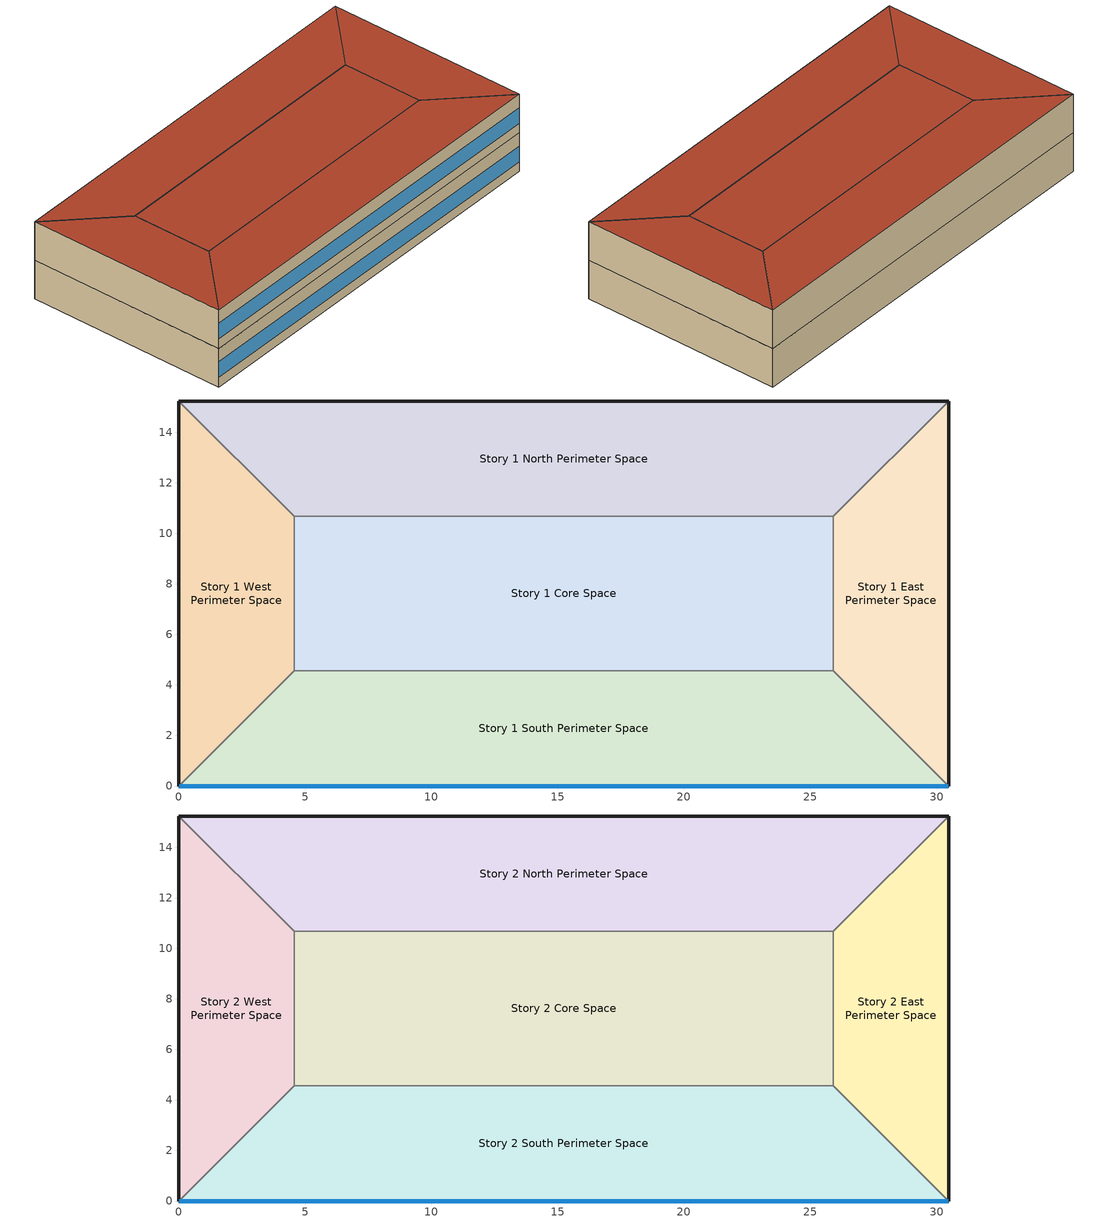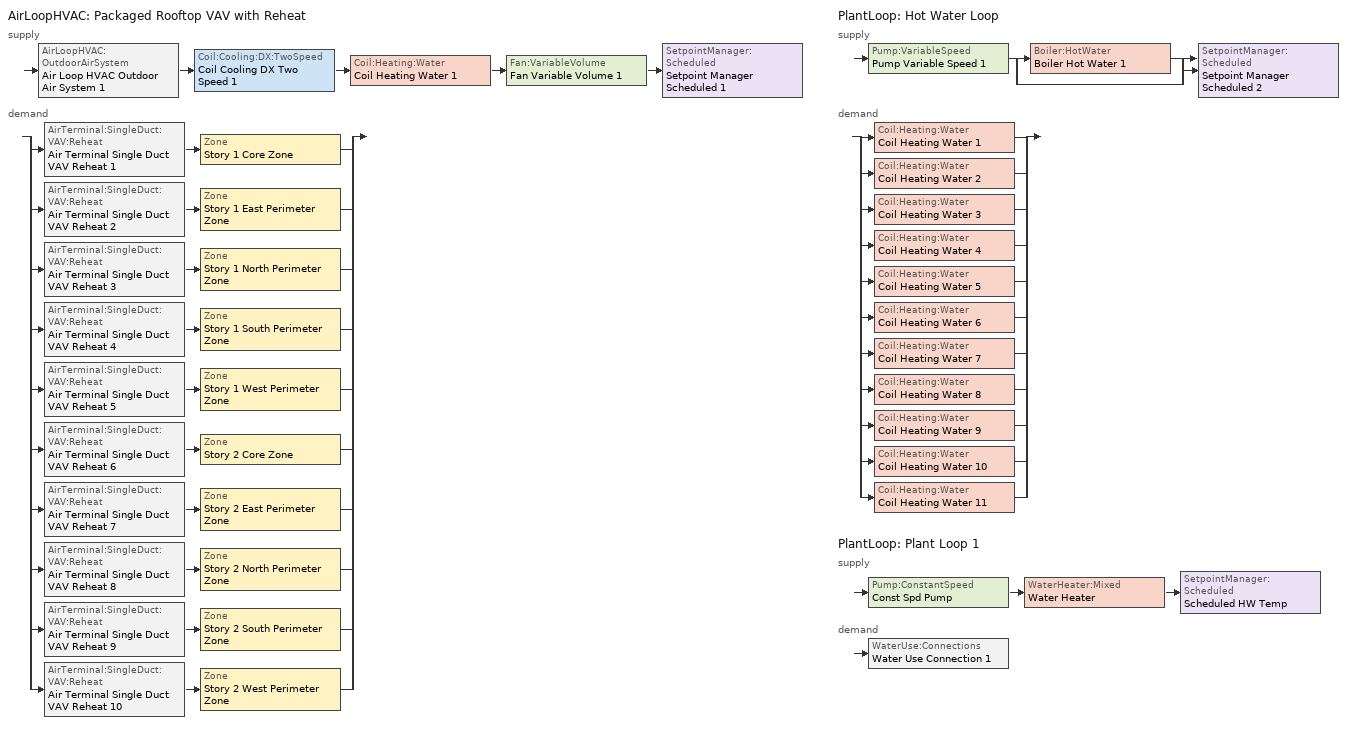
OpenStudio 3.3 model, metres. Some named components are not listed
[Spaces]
Story 1 West Perimeter Space
 floor ground: 0,0 0,15.24 4.57,10.67 4.57,4.57 z0
 wall outside: 0,15.24 0,0 z0:3.05
 wall to Story 1 North Perimeter Space: 4.57,10.67 0,15.24 z0:3.05
 wall to Story 1 Core Space: 4.57,4.57 4.57,10.67 z0:3.05
 wall to Story 1 South Perimeter Space: 0,0 4.57,4.57 z0:3.05
Story 1 North Perimeter Space
 floor ground: 0,15.24 30.48,15.24 25.91,10.67 4.57,10.67 z0
 wall outside: 30.48,15.24 0,15.24 z0:3.05
 wall to Story 1 East Perimeter Space: 25.91,10.67 30.48,15.24 z0:3.05
 wall to Story 1 Core Space: 4.57,10.67 25.91,10.67 z0:3.05
Story 1 East Perimeter Space
 floor ground: 30.48,15.24 30.48,0 25.91,4.57 25.91,10.67 z0
 wall outside: 30.48,0 30.48,15.24 z0:3.05
 wall to Story 1 South Perimeter Space: 25.91,4.57 30.48,0 z0:3.05
 wall to Story 1 Core Space: 25.91,10.67 25.91,4.57 z0:3.05
Story 1 South Perimeter Space
 floor ground: 30.48,0 0,0 4.57,4.57 25.91,4.57 z0
 wall outside: 0,0 30.48,0 z0:3.05
 wall to Story 1 Core Space: 25.91,4.57 4.57,4.57 z0:3.05
 window: 0.03,0 30.45,0 z0.76:1.98
Story 1 Core Space
 floor ground: 4.57,4.57 4.57,10.67 25.91,10.67 25.91,4.57 z0
Story 2 West Perimeter Space
 floor to Story 1 West Perimeter Space: 0,0 0,15.24 4.57,10.67 4.57,4.57 z3.05
 wall outside: 0,15.24 0,0 z3.05:6.1
 wall to Story 2 North Perimeter Space: 4.57,10.67 0,15.24 z3.05:6.1
 wall to Story 2 Core Space: 4.57,4.57 4.57,10.67 z3.05:6.1
 wall to Story 2 South Perimeter Space: 0,0 4.57,4.57 z3.05:6.1
 roof outside: 4.57,4.57 4.57,10.67 0,15.24 0,0 z6.1
Story 2 North Perimeter Space
 floor to Story 1 North Perimeter Space: 0,15.24 30.48,15.24 25.91,10.67 4.57,10.67 z3.05
 wall outside: 30.48,15.24 0,15.24 z3.05:6.1
 wall to Story 2 East Perimeter Space: 25.91,10.67 30.48,15.24 z3.05:6.1
 wall to Story 2 Core Space: 4.57,10.67 25.91,10.67 z3.05:6.1
 roof outside: 4.57,10.67 25.91,10.67 30.48,15.24 0,15.24 z6.1
Story 2 East Perimeter Space
 floor to Story 1 East Perimeter Space: 30.48,15.24 30.48,0 25.91,4.57 25.91,10.67 z3.05
 wall outside: 30.48,0 30.48,15.24 z3.05:6.1
 wall to Story 2 South Perimeter Space: 25.91,4.57 30.48,0 z3.05:6.1
 wall to Story 2 Core Space: 25.91,10.67 25.91,4.57 z3.05:6.1
 roof outside: 25.91,10.67 25.91,4.57 30.48,0 30.48,15.24 z6.1
Story 2 South Perimeter Space
 floor to Story 1 South Perimeter Space: 30.48,0 0,0 4.57,4.57 25.91,4.57 z3.05
 wall outside: 0,0 30.48,0 z3.05:6.1
 wall to Story 2 Core Space: 25.91,4.57 4.57,4.57 z3.05:6.1
 window: 0.03,0 30.45,0 z3.81:5.03
 roof outside: 25.91,4.57 4.57,4.57 0,0 30.48,0 z6.1
Story 2 Core Space
 floor to Story 1 Core Space: 4.57,4.57 4.57,10.67 25.91,10.67 25.91,4.57 z3.05
 roof outside: 25.91,4.57 25.91,10.67 4.57,10.67 4.57,4.57 z6.1
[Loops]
AirLoopHVAC 'Packaged Rooftop VAV with Reheat'
 supply: AirLoopHVAC:OutdoorAirSystem 'Air Loop HVAC Outdoor Air System 1' > Coil:Cooling:DX:TwoSpeed 'Coil Cooling DX Two Speed 1' > Coil:Heating:Water 'Coil Heating Water 1' > Fan:VariableVolume 'Fan Variable Volume 1' > SetpointManager:Scheduled 'Setpoint Manager Scheduled 1'
 demand: split
  | AirTerminal:SingleDuct:VAV:Reheat 'Air Terminal Single Duct VAV Reheat 1' > Zone 'Story 1 Core Zone'
  | AirTerminal:SingleDuct:VAV:Reheat 'Air Terminal Single Duct VAV Reheat 2' > Zone 'Story 1 East Perimeter Zone'
  | AirTerminal:SingleDuct:VAV:Reheat 'Air Terminal Single Duct VAV Reheat 3' > Zone 'Story 1 North Perimeter Zone'
  | AirTerminal:SingleDuct:VAV:Reheat 'Air Terminal Single Duct VAV Reheat 4' > Zone 'Story 1 South Perimeter Zone'
  | AirTerminal:SingleDuct:VAV:Reheat 'Air Terminal Single Duct VAV Reheat 5' > Zone 'Story 1 West Perimeter Zone'
  | AirTerminal:SingleDuct:VAV:Reheat 'Air Terminal Single Duct VAV Reheat 6' > Zone 'Story 2 Core Zone'
  | AirTerminal:SingleDuct:VAV:Reheat 'Air Terminal Single Duct VAV Reheat 7' > Zone 'Story 2 East Perimeter Zone'
  | AirTerminal:SingleDuct:VAV:Reheat 'Air Terminal Single Duct VAV Reheat 8' > Zone 'Story 2 North Perimeter Zone'
  | AirTerminal:SingleDuct:VAV:Reheat 'Air Terminal Single Duct VAV Reheat 9' > Zone 'Story 2 South Perimeter Zone'
  | AirTerminal:SingleDuct:VAV:Reheat 'Air Terminal Single Duct VAV Reheat 10' > Zone 'Story 2 West Perimeter Zone'
PlantLoop 'Hot Water Loop'
 supply: Pump:VariableSpeed 'Pump Variable Speed 1' > split
  | Boiler:HotWater 'Boiler Hot Water 1'
  | bypass
  join > SetpointManager:Scheduled 'Setpoint Manager Scheduled 2'
 demand: split
  | Coil:Heating:Water 'Coil Heating Water 1'
  | Coil:Heating:Water 'Coil Heating Water 2'
  | Coil:Heating:Water 'Coil Heating Water 3'
  | Coil:Heating:Water 'Coil Heating Water 4'
  | Coil:Heating:Water 'Coil Heating Water 5'
  | Coil:Heating:Water 'Coil Heating Water 6'
  | Coil:Heating:Water 'Coil Heating Water 7'
  | Coil:Heating:Water 'Coil Heating Water 8'
  | Coil:Heating:Water 'Coil Heating Water 9'
  | Coil:Heating:Water 'Coil Heating Water 10'
  | Coil:Heating:Water 'Coil Heating Water 11'
PlantLoop 'Plant Loop 1'
 supply: Pump:ConstantSpeed 'Const Spd Pump' > WaterHeater:Mixed 'Water Heater' > SetpointManager:Scheduled 'Scheduled HW Temp'
 demand: WaterUse:Connections 'Water Use Connection 1'
[Site]
Austin Mueller Municipal Ap  U: Latitude {deg}=30.29; Longitude {deg}=-97.74; Time Zone {hr}=-6; Elevation {m}=213
[ClimateZones]
Climate Zone Institution Name 1=ASHRAE; Climate Zone Document Name 1=ANSI/ASHRAE Standard 169; Climate Zone Document Year 1=2006; Climate Zone Value 1=2A; Climate Zone Institution Name 2=CEC; Climate Zone Document Name 2=California Climate Zone Descriptions; Climate Zone Document Year 2=1995
[Building]
Building 1: Space Type=90.1-2010 - MidriseApartment - Apartment; Default Construction Set=90.1-2010 - CZ2 - MidriseApartment; Standards Building Type=MidriseApartment
[SizingPeriod:DesignDay] Barometric Pressure {Pa}=98792; Sky Clearness=0; Rain Indicator=No; Snow Indicator=No; Day of Month=21; Daylight Saving Time Indicator=No; Dry-Bulb Temperature Range Modifier Type=DefaultMultipliers
Name | Maximum Dry-Bulb Temperature {C} | Daily Dry-Bulb Temperature Range {deltaC} | Wind Speed {m/s} | Wind Direction {deg} | Month | Day Type | Humidity Condition Type | Wetbulb or DewPoint at Maximum Dry-Bulb {C} | Solar Model Indicator | ASHRAE Clear Sky Optical Depth for Beam Irradiance | ASHRAE Clear Sky Optical Depth for Diffuse Irradiance | Enthalpy at Maximum Dry-Bulb {J/kg}
Austin Mueller Municipal Ap Ann Clg .4% Condns DB=>MWB | 37.6 | 12.5 | 3.7 | 190 | 8 | SummerDesignDay | Wetbulb | 23.9 | ASHRAETau | 0.457 | 2.114
Austin Mueller Municipal Ap Ann Clg .4% Condns Enth=>MDB | 32 | 12.5 | 3.7 | 190 | 8 | SummerDesignDay | Enthalpy |  | ASHRAETau | 0.457 | 2.114 | 81800
Austin Mueller Municipal Ap Ann Htg Wind 99.6% Condns WS=>MCDB | 8.3 | 0 | 11.5 | 10 | 1 | WinterDesignDay | Wetbulb | 8.3 | ASHRAEClearSky
Austin Mueller Municipal Ap Ann Hum_n 99.6% Condns DP=>MCDB | 1.3 | 0 | 3.2 | 10 | 1 | WinterDesignDay | Dewpoint | -11.9 | ASHRAEClearSky
Austin Mueller Municipal Ap Ann Clg .4% Condns WB=>MDB | 32.1 | 12.5 | 3.7 | 190 | 8 | SummerDesignDay | Wetbulb | 26.2 | ASHRAETau | 0.457 | 2.114
Austin Mueller Municipal Ap Ann Clg .4% Condns DP=>MDB | 27.6 | 12.5 | 3.7 | 190 | 8 | SummerDesignDay | Dewpoint | 24.9 | ASHRAETau | 0.457 | 2.114
Austin Mueller Municipal Ap Ann Htg 99.6% Condns DB | -3.8 | 0 | 3.2 | 10 | 1 | WinterDesignDay | Wetbulb | -3.8 | ASHRAEClearSky
[DefaultConstructionSet]
90.1-2010 - CZ2 - MidriseApartment: Default Exterior Surface Constructions=Default Surface Constructions 1; Default Interior Surface Constructions=Default Surface Constructions 2; Default Ground Contact Surface Constructions=Default Surface Constructions 3; Default Exterior SubSurface Constructions=Default Sub Surface Constructions 1; Default Interior SubSurface Constructions=Default Sub Surface Constructions 2; Interior Partition Construction=Interior Partition
[DefaultSurfaceConstructions]
Name | Floor Construction | Wall Construction | Roof Ceiling Construction
Default Surface Constructions 1 | ExtSlabCarpet 4in ClimateZone 1-8 | ASHRAE 90.1-2010 ExtWall SteelFrame ClimateZone alt-res 2-6 | ASHRAE 90.1-2010 ExtRoof IEAD ClimateZone 2-8
Default Surface Constructions 2 | Interior Floor | Interior Wall | Interior Ceiling
Default Surface Constructions 3 | ExtSlabCarpet 4in ClimateZone 1-8 | ExtSlabCarpet 4in ClimateZone 1-8 | ExtSlabCarpet 4in ClimateZone 1-8
[Construction]
ExtSlabCarpet 4in ClimateZone 1-8: MAT-CC05 4 HW CONCRETE, CP02 CARPET PAD
ASHRAE 90.1-2010 ExtWall SteelFrame ClimateZone alt-res 2-6: Wood Siding, Steel Frame Wall Insulation R-13.81 IP, 1/2IN Gypsum
ASHRAE 90.1-2010 ExtRoof IEAD ClimateZone 2-8: Roof Membrane, IEAD Roof Insulation R-19.72 IP, Metal Decking
Interior Floor: F16 Acoustic tile, F05 Ceiling air space resistance, M11 100mm lightweight concrete
Interior Wall: G01a 19mm gypsum board, F04 Wall air space resistance, G01a 19mm gypsum board
Interior Ceiling: M11 100mm lightweight concrete, F05 Ceiling air space resistance, F16 Acoustic tile
ASHRAE 90.1-2010 ExtWindow Metal ClimateZone 2: Fixed Window 4.26/0.25/0.16
Exterior Door: F08 Metal surface, I01 25mm insulation board
Interior Window: Clear 3mm
Interior Door; Interior Partition: G05 25mm wood
[Material] Thermal Absorptance=0.9
Name | Roughness | Thickness {m} | Conductivity {W/m-K} | Density {kg/m3} | Specific Heat {J/kg-K} | Solar Absorptance | Visible Absorptance
MAT-CC05 4 HW CONCRETE | Rough | 0.1016 | 1.311 | 2240 | 836.8 | 0.85 | 0.85
Wood Siding | MediumSmooth | 0.01 | 0.11 | 544.62 | 1210 | 0.78 | 0.78
Steel Frame Wall Insulation R-13.81 IP | MediumRough | 0.119155 | 0.049 | 265 | 836.8 | 0.7 | 0.7
1/2IN Gypsum | Smooth | 0.0127 | 0.16 | 784.9 | 830 | 0.4 | 0.4
Roof Membrane | VeryRough | 0.0095 | 0.16 | 1121.29 | 1460 | 0.7 | 0.7
IEAD Roof Insulation R-19.72 IP | MediumRough | 0.170137 | 0.049 | 265 | 836.8 | 0.7 | 0.7
Metal Decking | MediumSmooth | 0.0015 | 45.006 | 7680 | 418.4 | 0.6 | 0.6
F16 Acoustic tile | MediumSmooth | 0.0191 | 0.06 | 368 | 590 | 0.3 | 0.3
M11 100mm lightweight concrete | MediumRough | 0.1016 | 0.53 | 1280 | 840 | 0.5 | 0.5
G01a 19mm gypsum board | MediumSmooth | 0.019 | 0.16 | 800 | 1090 | 0.4 | 0.4
F08 Metal surface | Smooth | 0.0008 | 45.28 | 7824 | 500 | 0.7 | 0.7
I01 25mm insulation board | MediumRough | 0.0254 | 0.03 | 43 | 1210 | 0.6 | 0.6
G05 25mm wood | MediumSmooth | 0.0254 | 0.15 | 608 | 1630 | 0.5 | 0.5
[Material:NoMass]
CP02 CARPET PAD: Roughness=Smooth; Thermal Resistance {m2-K/W}=0.1; Thermal Absorptance=0.9; Solar Absorptance=0.8; Visible Absorptance=0.8
[Material:AirGap]
Name | Thermal Resistance {m2-K/W}
F05 Ceiling air space resistance | 0.18
F04 Wall air space resistance | 0.15
[DefaultSubSurfaceConstructions]
Name | Fixed Window Construction | Operable Window Construction | Door Construction | Tubular Daylight Dome Construction | Tubular Daylight Diffuser Construction
Default Sub Surface Constructions 1 | ASHRAE 90.1-2010 ExtWindow Metal ClimateZone 2 | ASHRAE 90.1-2010 ExtWindow Metal ClimateZone 2 | Exterior Door | Interior Window | Interior Window
Default Sub Surface Constructions 2 | Interior Window | Interior Window | Interior Door
[WindowMaterial:SimpleGlazingSystem]
Fixed Window 4.26/0.25/0.16: U-Factor {W/m2-K}=4.2587; Solar Heat Gain Coefficient=0.25; Visible Transmittance=0.16
[WindowMaterial:Glazing]
Clear 3mm: Optical Data Type=SpectralAverage; Thickness {m}=0.003; Solar Transmittance at Normal Incidence=0.837; Front Side Solar Reflectance at Normal Incidence=0.075; Back Side Solar Reflectance at Normal Incidence=0; Visible Transmittance at Normal Incidence=0.898; Front Side Visible Reflectance at Normal Incidence=0.081; Back Side Visible Reflectance at Normal Incidence=0; Infrared Transmittance at Normal Incidence=0; Front Side Infrared Hemispherical Emissivity=0.84; Back Side Infrared Hemispherical Emissivity=0.84; Conductivity {W/m-K}=0.9; Dirt Correction Factor for Solar and Visible Transmittance=1; Solar Diffusing=No
[BuildingStory] Nominal Floor to Floor Height {m}=3.048
Name | Nominal Z Coordinate {m}
Story 1 | 0
Story 2 | 3.048
[Space]
Name | Building Story | Thermal Zone | Space Type
Story 1 West Perimeter Space | Story 1 | Story 1 West Perimeter Zone
Story 1 North Perimeter Space | Story 1 | Story 1 North Perimeter Zone
Story 1 East Perimeter Space | Story 1 | Story 1 East Perimeter Zone
Story 1 South Perimeter Space | Story 1 | Story 1 South Perimeter Zone
Story 1 Core Space | Story 1 | Story 1 Core Zone
Story 2 West Perimeter Space | Story 2 | Story 2 West Perimeter Zone | apt not standards
Story 2 North Perimeter Space | Story 2 | Story 2 North Perimeter Zone
Story 2 East Perimeter Space | Story 2 | Story 2 East Perimeter Zone
Story 2 South Perimeter Space | Story 2 | Story 2 South Perimeter Zone
Story 2 Core Space | Story 2 | Story 2 Core Zone
[ThermalZone] Use Ideal Air Loads=No
Name | Thermostat
Story 1 South Perimeter Zone | Thermostat Setpoint Dual Setpoint 1
Story 2 East Perimeter Zone | Thermostat Setpoint Dual Setpoint 8
Story 1 Core Zone | Thermostat Setpoint Dual Setpoint 2
Story 2 South Perimeter Zone | Thermostat Setpoint Dual Setpoint 10
Story 1 North Perimeter Zone | Thermostat Setpoint Dual Setpoint 6
Story 1 East Perimeter Zone | Thermostat Setpoint Dual Setpoint 4
Story 1 West Perimeter Zone | Thermostat Setpoint Dual Setpoint 7
Story 2 North Perimeter Zone | Thermostat Setpoint Dual Setpoint 3
Story 2 West Perimeter Zone | Thermostat Setpoint Dual Setpoint 5
Story 2 Core Zone | Thermostat Setpoint Dual Setpoint 9
[Sizing:Zone] Zone Cooling Design Supply Air Temperature Input Method=SupplyAirTemperature; Zone Cooling Design Supply Air Temperature {C}=14; Zone Cooling Design Supply Air Temperature Difference {deltaC}=11.11; Zone Heating Design Supply Air Temperature Input Method=SupplyAirTemperature; Zone Heating Design Supply Air Temperature {C}=40; Zone Heating Design Supply Air Temperature Difference {deltaC}=11.11; Zone Cooling Design Supply Air Humidity Ratio {kg-H2O/kg-air}=0.0085; Zone Heating Design Supply Air Humidity Ratio {kg-H2O/kg-air}=0.008; Cooling Design Air Flow Method=DesignDay; Heating Design Air Flow Method=DesignDay; Account for Dedicated Outdoor Air System=No; Dedicated Outdoor Air System Control Strategy=NeutralSupplyAir; Dedicated Outdoor Air Low Setpoint Temperature for Design {C}=autosize; Dedicated Outdoor Air High Setpoint Temperature for Design {C}=autosize
Story 1 South Perimeter Zone; Story 2 East Perimeter Zone; Story 1 Core Zone; Story 2 South Perimeter Zone; Story 1 North Perimeter Zone; Story 1 East Perimeter Zone; Story 1 West Perimeter Zone; Story 2 North Perimeter Zone; Story 2 West Perimeter Zone; Story 2 Core Zone
[Zone equipment]
Story 1 South Perimeter Zone: Air Terminal Single Duct VAV Reheat 4
Story 2 East Perimeter Zone: Air Terminal Single Duct VAV Reheat 7
Story 1 Core Zone: Air Terminal Single Duct VAV Reheat 1
Story 2 South Perimeter Zone: Air Terminal Single Duct VAV Reheat 9
Story 1 North Perimeter Zone: Air Terminal Single Duct VAV Reheat 3
Story 1 East Perimeter Zone: Air Terminal Single Duct VAV Reheat 2
Story 1 West Perimeter Zone: Air Terminal Single Duct VAV Reheat 5
Story 2 North Perimeter Zone: Air Terminal Single Duct VAV Reheat 8
Story 2 West Perimeter Zone: Air Terminal Single Duct VAV Reheat 10
Story 2 Core Zone: Air Terminal Single Duct VAV Reheat 6
[SpaceType] Default Schedule Set=90.1-2010 - MidriseApartment - Apartment Schedule Set; Design Specification Outdoor Air Object=90.1-2010 - MidriseApartment - Apartment Ventilation
Name | Standards Building Type | Standards Space Type
90.1-2010 - MidriseApartment - Apartment | MidriseApartment | Apartment
apt not standards | asdf
[DefaultScheduleSet]
90.1-2010 - MidriseApartment - Apartment Schedule Set: Number of People Schedule=MidriseApartment Apartment Occ; People Activity Level Schedule=MidriseApartment Activity; Lighting Schedule=MidriseApartment Apartment Light; Electric Equipment Schedule=MidriseApartment Apartment Equip; Infiltration Schedule=MidriseApartment Infil
[Lights:Definition]
90.1-2010 - MidriseApartment - Apartment Lights Definition: Design Level Calculation Method=Watts/Area; Watts per Space Floor Area {W/m2}=4.09029
[Lights] Lights Definition=90.1-2010 - MidriseApartment - Apartment Lights Definition
Name | Space or SpaceType
90.1-2010 - MidriseApartment - Apartment Lights | 90.1-2010 - MidriseApartment - Apartment
90.1-2010 - MidriseApartment - Apartment Lights 1 | apt not standards
[DesignSpecification:OutdoorAir]
90.1-2010 - MidriseApartment - Apartment Ventilation: Outdoor Air Method=Sum; Outdoor Air Flow per Person {m3/s-person}=0.00235974; Outdoor Air Flow per Floor Area {m3/s-m2}=0.0003048
[People:Definition]
90.1-2010 - MidriseApartment - Apartment People Definition: Number of People Calculation Method=People/Area; People per Space Floor Area {person/m2}=0.0283091; Fraction Radiant=0.3
[People] People Definition=90.1-2010 - MidriseApartment - Apartment People Definition
Name | Space or SpaceType
90.1-2010 - MidriseApartment - Apartment People | 90.1-2010 - MidriseApartment - Apartment
90.1-2010 - MidriseApartment - Apartment People 1 | apt not standards
[SpaceInfiltration:DesignFlowRate] Design Flow Rate Calculation Method=Flow/ExteriorArea; Flow per Exterior Surface Area {m3/s-m2}=0.000226568
Name | Space or SpaceType
90.1-2010 - MidriseApartment - Apartment Infiltration | 90.1-2010 - MidriseApartment - Apartment
90.1-2010 - MidriseApartment - Apartment Infiltration 1 | apt not standards
[ElectricEquipment:Definition]
90.1-2010 - MidriseApartment - Apartment Electric Equipment Definition: Design Level Calculation Method=Watts/Area; Watts per Space Floor Area {W/m2}=3.87501
[ElectricEquipment] Electric Equipment Definition=90.1-2010 - MidriseApartment - Apartment Electric Equipment Definition
Name | Space or SpaceType
90.1-2010 - MidriseApartment - Apartment Electric Equipment | 90.1-2010 - MidriseApartment - Apartment
90.1-2010 - MidriseApartment - Apartment Electric Equipment 1 | apt not standards
[ThermostatSetpoint:DualSetpoint] Heating Setpoint Temperature Schedule=MidriseApartment Apartment HtgSetp; Cooling Setpoint Temperature Schedule=MidriseApartment Apartment ClgSetp
Thermostat Setpoint Dual Setpoint 1; Thermostat Setpoint Dual Setpoint 2; Thermostat Setpoint Dual Setpoint 3; Thermostat Setpoint Dual Setpoint 4; Thermostat Setpoint Dual Setpoint 5; Thermostat Setpoint Dual Setpoint 6; Thermostat Setpoint Dual Setpoint 7; Thermostat Setpoint Dual Setpoint 8; Thermostat Setpoint Dual Setpoint 9; Thermostat Setpoint Dual Setpoint 10
[AirLoopHVAC]
Packaged Rooftop VAV with Reheat: Availability Schedule=Always On Discrete; Design Supply Air Flow Rate {m3/s}=AutoSize; Design Return Air Flow Fraction of Supply Air Flow=1
[Sizing:System]
Packaged Rooftop VAV with Reheat: Type of Load to Size On=Sensible; Design Outdoor Air Flow Rate {m3/s}=Autosize; Central Heating Maximum System Air Flow Ratio=0.3; Preheat Design Temperature {C}=7; Preheat Design Humidity Ratio {kg-H2O/kg-Air}=0.008; Precool Design Temperature {C}=12.8; Precool Design Humidity Ratio {kg-H2O/kg-Air}=0.008; Central Cooling Design Supply Air Temperature {C}=12.8; Central Heating Design Supply Air Temperature {C}=12.8; Sizing Option=NonCoincident; 100% Outdoor Air in Cooling=Yes; 100% Outdoor Air in Heating=Yes; Central Cooling Design Supply Air Humidity Ratio {kg-H2O/kg-Air}=0.0085; Central Heating Design Supply Air Humidity Ratio {kg-H2O/kg-Air}=0.008; Cooling Design Air Flow Method=DesignDay; Cooling Design Air Flow Rate {m3/s}=0; Heating Design Air Flow Method=DesignDay; Heating Design Air Flow Rate {m3/s}=0; System Outdoor Air Method=ZoneSum; Zone Maximum Outdoor Air Fraction=1; Cooling Supply Air Flow Rate Per Floor Area {m3/s-m2}=0.00996765; Cooling Fraction of Autosized Cooling Supply Air Flow Rate=1; Cooling Supply Air Flow Rate Per Unit Cooling Capacity {m3/s-W}=3.94755e-05; Heating Supply Air Flow Rate Per Floor Area {m3/s-m2}=0.00996765; Heating Fraction of Autosized Heating Supply Air Flow Rate=1; Heating Fraction of Autosized Cooling Supply Air Flow Rate=1; Heating Supply Air Flow Rate Per Unit Heating Capacity {m3/s-W}=3.15882e-05; Cooling Design Capacity Method=CoolingDesignCapacity; Cooling Design Capacity {W}=autosize; Cooling Design Capacity Per Floor Area {W/m2}=234.7; Fraction of Autosized Cooling Design Capacity=1; Heating Design Capacity Method=HeatingDesignCapacity; Heating Design Capacity {W}=autosize; Heating Design Capacity Per Floor Area {W/m2}=157; Fraction of Autosized Heating Design Capacity=1; Central Cooling Capacity Control Method=OnOff
[Fan:VariableVolume]
Fan Variable Volume 1: Availability Schedule=Always On Discrete; Fan Total Efficiency=0.6045; Pressure Rise {Pa}=500; Maximum Flow Rate {m3/s}=Autosize; Fan Power Minimum Flow Rate Input Method=FixedFlowRate; Fan Power Minimum Flow Fraction=0; Fan Power Minimum Air Flow Rate {m3/s}=0; Motor Efficiency=0.93; Motor In Airstream Fraction=1; Fan Power Coefficient 1=0.0407599; Fan Power Coefficient 2=0.088045; Fan Power Coefficient 3=-0.0729261; Fan Power Coefficient 4=0.94374; Fan Power Coefficient 5=0
[Coil:Heating:Water] Availability Schedule=Always On Discrete
Coil Heating Water 1; Coil Heating Water 2; Coil Heating Water 3; Coil Heating Water 4; Coil Heating Water 5; Coil Heating Water 6; Coil Heating Water 7; Coil Heating Water 8; Coil Heating Water 9; Coil Heating Water 10; Coil Heating Water 11
[Coil:Cooling:DX:TwoSpeed]
Coil Cooling DX Two Speed 1: Availability Schedule=Always On Discrete; Rated High Speed Total Cooling Capacity {W}=Autosize; Rated High Speed Sensible Heat Ratio=Autosize; Rated High Speed COP {W/W}=3; Rated High Speed Air Flow Rate {m3/s}=Autosize; Unit Internal Static Air Pressure {Pa}=773.3; Total Cooling Capacity Function of Temperature Curve=Curve Biquadratic 1; Total Cooling Capacity Function of Flow Fraction Curve=Curve Quadratic 1; Energy Input Ratio Function of Temperature Curve=Curve Biquadratic 2; Energy Input Ratio Function of Flow Fraction Curve=Curve Quadratic 2; Part Load Fraction Correlation Curve=Curve Quadratic 3; Rated Low Speed Total Cooling Capacity {W}=Autosize; Rated Low Speed Sensible Heat Ratio=0.69; Rated Low Speed COP {W/W}=3; Low Speed Total Cooling Capacity Function of Temperature Curve=Curve Biquadratic 3; Low Speed Energy Input Ratio Function of Temperature Curve=Curve Biquadratic 4; Condenser Type=AirCooled; Minimum Outdoor Dry-Bulb Temperature for Compressor Operation {C}=-25; High Speed Evaporative Condenser Effectiveness=0; High Speed Evaporative Condenser Air Flow Rate {m3/s}=Autosize; High Speed Evaporative Condenser Pump Rated Power Consumption {W}=Autosize; Low Speed Evaporative Condenser Effectiveness=0; Low Speed Evaporative Condenser Air Flow Rate {m3/s}=Autosize; Low Speed Evaporative Condenser Pump Rated Power Consumption {W}=Autosize; Basin Heater Capacity {W/K}=10; Basin Heater Setpoint Temperature {C}=2
[SetpointManager:Scheduled] Control Variable=Temperature
Name | Schedule
Setpoint Manager Scheduled 1 | Deck_Temperature
Setpoint Manager Scheduled 2 | Hot_Water_Temperature
Scheduled HW Temp | Hot Water Temperature
[Controller:OutdoorAir]
Controller Outdoor Air 1: Minimum Outdoor Air Flow Rate {m3/s}=Autosize; Maximum Outdoor Air Flow Rate {m3/s}=Autosize; Economizer Control Type=NoEconomizer; Economizer Control Action Type=ModulateFlow; Economizer Maximum Limit Dry-Bulb Temperature {C}=28; Economizer Maximum Limit Enthalpy {J/kg}=64000; Economizer Minimum Limit Dry-Bulb Temperature {C}=-100; Lockout Type=NoLockout; Minimum Limit Type=FixedMinimum; Controller Mechanical Ventilation=Controller Mechanical Ventilation 1; High Humidity Control=No; Heat Recovery Bypass Control Type=BypassWhenWithinEconomizerLimits
[Controller:MechanicalVentilation]
Controller Mechanical Ventilation 1: Availability Schedule=Always On Discrete; System Outdoor Air Method=ZoneSum
[AirLoopHVAC:OutdoorAirSystem]
Air Loop HVAC Outdoor Air System 1: Controller=Controller Outdoor Air 1
[PlantLoop] Glycol Concentration=0; Plant Loop Volume {m3}=Autocalculate; Load Distribution Scheme=Optimal
Name | Fluid Type
Hot Water Loop | Water
Plant Loop 1
[Sizing:Plant] Loop Type=Heating; Design Loop Exit Temperature {C}=82; Loop Design Temperature Difference {deltaC}=11; Sizing Option=NonCoincident; Zone Timesteps in Averaging Window=1; Coincident Sizing Factor Mode=None
Hot Water Loop; Plant Loop 1
[Pump:VariableSpeed]
Pump Variable Speed 1: Pump Control Type=Intermittent; Skin Loss Radiative Fraction=0.5; Design Power Sizing Method=PowerPerFlowPerPressure; Design Electric Power per Unit Flow Rate {W/(m3/s)}=348701.1; Design Shaft Power per Unit Flow Rate per Unit Head {W-s/m3-Pa}=1.28205; Design Minimum Flow Rate Fraction=0
[Boiler:HotWater]
Boiler Hot Water 1: Efficiency Curve Temperature Evaluation Variable=LeavingBoiler; Normalized Boiler Efficiency Curve=Boiler Efficiency; Water Outlet Upper Temperature Limit {C}=99; Boiler Flow Mode=ConstantFlow; Parasitic Electric Load {W}=0; Sizing Factor=1
[Controller:WaterCoil]
Controller Water Coil 1: Water Coil=Coil Heating Water 1; Action=Normal; Minimum Actuated Flow {m3/s}=0
[AirTerminal:SingleDuct:VAV:Reheat] Availability Schedule=Always On Discrete; Maximum Air Flow Rate {m3/s}=AutoSize; Zone Minimum Air Flow Input Method=Constant; Constant Minimum Air Flow Fraction=0.3; Fixed Minimum Air Flow Rate {m3/s}=0; Maximum Hot Water or Steam Flow Rate {m3/s}=AutoSize; Minimum Hot Water or Steam Flow Rate {m3/s}=0; Convergence Tolerance=0.001; Damper Heating Action=Normal; Maximum Flow per Zone Floor Area During Reheat {m3/s-m2}=AutoSize; Maximum Flow Fraction During Reheat=AutoSize; Maximum Reheat Air Temperature {C}=35; Control For Outdoor Air=No
Name | Reheat Coil
Air Terminal Single Duct VAV Reheat 1 | Coil Heating Water 2
Air Terminal Single Duct VAV Reheat 2 | Coil Heating Water 3
Air Terminal Single Duct VAV Reheat 3 | Coil Heating Water 4
Air Terminal Single Duct VAV Reheat 4 | Coil Heating Water 5
Air Terminal Single Duct VAV Reheat 5 | Coil Heating Water 6
Air Terminal Single Duct VAV Reheat 6 | Coil Heating Water 7
Air Terminal Single Duct VAV Reheat 7 | Coil Heating Water 8
Air Terminal Single Duct VAV Reheat 8 | Coil Heating Water 9
Air Terminal Single Duct VAV Reheat 9 | Coil Heating Water 10
Air Terminal Single Duct VAV Reheat 10 | Coil Heating Water 11
[WaterUse:Connections]
Water Use Connection: Water Use Equipment Name 1=Water Fixture
[WaterUse:Equipment]
Water Fixture: Water Use Equipment Definition=Water Fixture Definition; Flow Rate Fraction Schedule=Always On Discrete
[WaterUse:Equipment:Definition]
Water Fixture Definition: Peak Flow Rate {m3/s}=0.000105773
[Pump:ConstantSpeed]
Const Spd Pump: Rated Flow Rate {m3/s}=autosize; Rated Pump Head {Pa}=179352; Rated Power Consumption {W}=autosize; Motor Efficiency=0.9; Fraction of Motor Inefficiencies to Fluid Stream=0; Pump Control Type=Intermittent; Design Power Sizing Method=PowerPerFlowPerPressure; Design Electric Power per Unit Flow Rate {W/(m3/s)}=348701.1; Design Shaft Power per Unit Flow Rate per Unit Head {W-s/m3-Pa}=1.28205
[WaterHeater:Mixed]
Water Heater: Tank Volume {m3}=0.3785; Setpoint Temperature Schedule=Water Heater Setpoint Temperature; Deadband Temperature Difference {deltaC}=2; Maximum Temperature Limit {C}=82.22; Heater Control Type=Cycle; Heater Maximum Capacity {W}=845000; Heater Fuel Type=NaturalGas; Heater Thermal Efficiency=0.8; Off Cycle Parasitic Fuel Consumption Rate {W}=20; Off Cycle Parasitic Fuel Type=NaturalGas; Off Cycle Parasitic Heat Fraction to Tank=0.8; On Cycle Parasitic Fuel Type=NaturalGas; Ambient Temperature Indicator=Schedule; Ambient Temperature Schedule=Water Heater Ambient Temperature; Off Cycle Loss Coefficient to Ambient Temperature {W/K}=6; On Cycle Loss Coefficient to Ambient Temperature {W/K}=6; Use Side Effectiveness=1; Source Side Effectiveness=1; Use Side Design Flow Rate {m3/s}=autosize; Source Side Design Flow Rate {m3/s}=autosize; Indirect Water Heating Recovery Time {hr}=1.5; Source Side Flow Control Mode=IndirectHeatPrimarySetpoint
[WaterHeater:Sizing]
Water Heater: Design Mode=PeakDraw; Time Storage Can Meet Peak Draw {hr}=0.538503; Time for Tank Recovery {hr}=0; Nominal Tank Volume for Autosizing Plant Connections {m3}=1
[Schedule:Ruleset]
Name | Default Day Schedule | Summer Design Day Schedule | Winter Design Day Schedule
MidriseApartment Apartment Light | MidriseApartment Apartment Light Default Schedule | MidriseApartment Apartment Light Summer Design Day | MidriseApartment Apartment Light Winter Design Day
MidriseApartment Apartment Occ | MidriseApartment Apartment Occ Default Schedule | MidriseApartment Apartment Occ Summer Design Day | MidriseApartment Apartment Occ Winter Design Day
MidriseApartment Activity | MidriseApartment Activity Default Schedule | MidriseApartment Activity Summer Design Day | MidriseApartment Activity Winter Design Day
MidriseApartment Infil | MidriseApartment Infil Default Schedule | MidriseApartment Infil Summer Design Day | MidriseApartment Infil Winter Design Day
MidriseApartment Apartment Equip | MidriseApartment Apartment Equip Default Schedule | MidriseApartment Apartment Equip Summer Design Day | MidriseApartment Apartment Equip Winter Design Day
MidriseApartment Apartment HtgSetp | MidriseApartment Apartment HtgSetp Default Schedule | Schedule Day 5 | Schedule Day 4
MidriseApartment Apartment ClgSetp | MidriseApartment Apartment ClgSetp Default Schedule | Schedule Day 3 | Schedule Day 2
Deck_Temperature | Deck_Temperature_Default | Deck_Temperature_Summer_Design_Day | Deck_Temperature_Winter_Design_Day
Hot_Water_Temperature | Hot_Water_Temperature_Default | Hot_Water_Temperature_Summer_Design_Day | Hot_Water_Temperature_Winter_Design_Day
Water Heater Setpoint Temperature | Water Heater Setpoint Temperature Default
Water Heater Ambient Temperature | Water Heater Ambient Temperature Default
Hot Water Temperature | Hot Water Temperature Default | Hot Water Temperature Summer Design Day | Hot Water Temperature Winter Design Day
[Schedule:Day]
MidriseApartment Apartment Light Default Schedule; MidriseApartment Apartment Light Summer Design Day; MidriseApartment Apartment Light Winter Design Day: 4, 0, 0.067, 5, 0, 0.187, 6, 0, 0.394, 7, 0, 0.44, 8, 0, 0.393, 9, 0, 0.172, 15, 0, 0.119, 16, 0, 0.206, 17, 0, 0.439, 18, 0, 0.616, 19, 0, 0.829, 20, 0, 0.986, 21, 0, 1, 22, 0, 0.692, 23, 0, 0.384, 24, 0, 0.16
MidriseApartment Apartment Occ Default Schedule; MidriseApartment Apartment Occ Summer Design Day; MidriseApartment Apartment Occ Winter Design Day: 7, 0, 1, 8, 0, 0.85, 9, 0, 0.39, 16, 0, 0.25, 17, 0, 0.3, 18, 0, 0.52, 21, 0, 0.87, 24, 0, 1
MidriseApartment Activity Default Schedule; MidriseApartment Activity Summer Design Day; MidriseApartment Activity Winter Design Day: 24, 0, 120
MidriseApartment Infil Default Schedule; MidriseApartment Infil Summer Design Day; MidriseApartment Infil Winter Design Day: 24, 0, 1
MidriseApartment Apartment Equip Default Schedule; MidriseApartment Apartment Equip Summer Design Day; MidriseApartment Apartment Equip Winter Design Day: 1, 0, 0.45, 2, 0, 0.41, 3, 0, 0.39, 5, 0, 0.38, 6, 0, 0.43, 7, 0, 0.54, 8, 0, 0.65, 9, 0, 0.66, 10, 0, 0.67, 11, 0, 0.69, 12, 0, 0.7, 13, 0, 0.69, 14, 0, 0.66, 15, 0, 0.65, 16, 0, 0.68, 17, 0, 0.8, 19, 0, 1, 20, 0, 0.93, 21, 0, 0.89, 22, 0, 0.85, 23, 0, 0.71, 24, 0, 0.58
MidriseApartment Apartment HtgSetp Default Schedule; Schedule Day 5; Schedule Day 4: 24, 0, 21.1
MidriseApartment Apartment ClgSetp Default Schedule; Schedule Day 3; Schedule Day 2: 24, 0, 23.9
Deck_Temperature_Default; Deck_Temperature_Summer_Design_Day; Deck_Temperature_Winter_Design_Day: 24, 0, 12.8
Hot_Water_Temperature_Default; Hot_Water_Temperature_Summer_Design_Day; Hot_Water_Temperature_Winter_Design_Day; Hot Water Temperature Default; Hot Water Temperature Summer Design Day; Hot Water Temperature Winter Design Day: 24, 0, 67
Water Heater Setpoint Temperature Default: 24, 0, 60
Water Heater Ambient Temperature Default: 24, 0, 22
[Schedule:Constant]
Always On Discrete: Value=1
[Curve:Biquadratic]
Name | Coefficient1 Constant | Coefficient2 x | Coefficient3 x**2 | Coefficient4 y | Coefficient5 y**2 | Coefficient6 x*y | Minimum Value of x | Maximum Value of x | Minimum Value of y | Maximum Value of y | Input Unit Type for X | Input Unit Type for Y | Output Unit Type
Curve Biquadratic 1; Curve Biquadratic 3 | 0.42415 | 0.04426 | -0.00042 | 0.00333 | -8e-05 | -0.00021 | 17 | 22 | 13 | 46
Curve Biquadratic 2; Curve Biquadratic 4 | 1.23649 | -0.02431 | 0.00057 | -0.01434 | 0.00063 | -0.00038 | 17 | 22 | 13 | 46
Boiler Efficiency | 1 | 0 | 0 | 0 | 0 | 0 | 0 | 1 | 0 | 1 | Dimensionless | Dimensionless | Dimensionless
[Curve:Quadratic]
Name | Coefficient1 Constant | Coefficient2 x | Coefficient3 x**2 | Minimum Value of x | Maximum Value of x
Curve Quadratic 1 | 0.77136 | 0.34053 | -0.11088 | 0.75918 | 1.13877
Curve Quadratic 2 | 1.2055 | -0.32953 | 0.12308 | 0.75918 | 1.13877
Curve Quadratic 3 | 0.771 | 0.229 | 0 | 0 | 1
